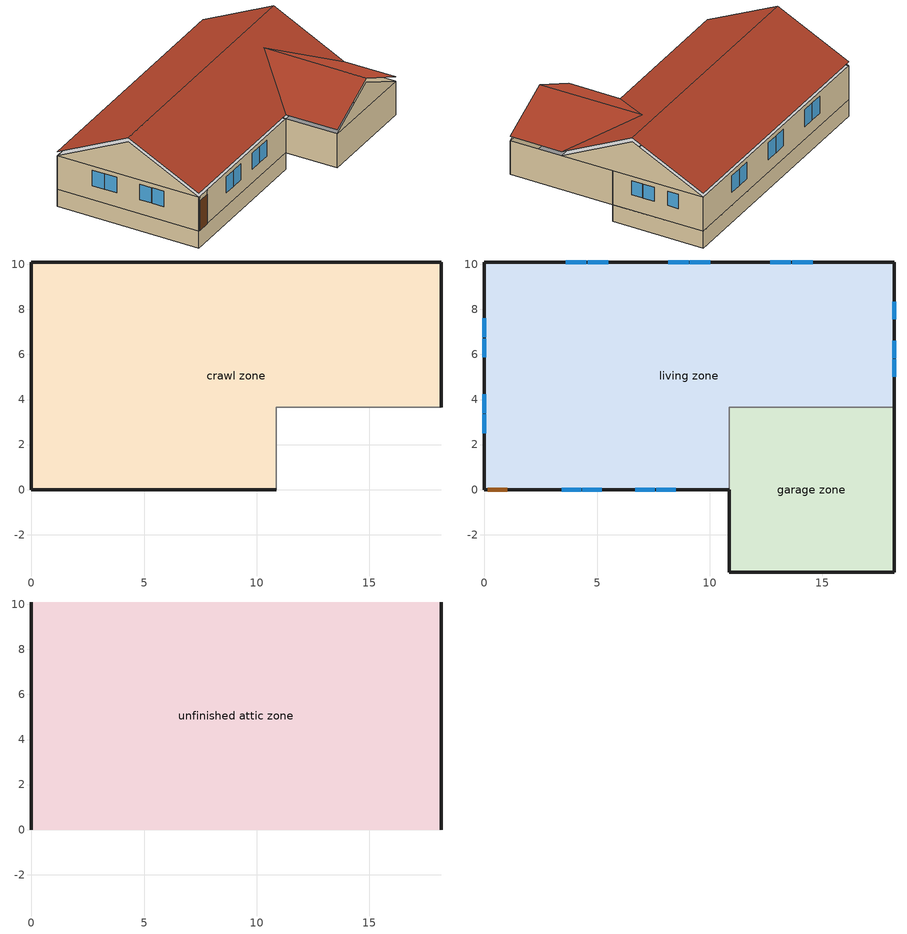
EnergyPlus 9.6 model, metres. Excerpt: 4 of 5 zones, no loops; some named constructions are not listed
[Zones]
crawl zone
 floor foundation (FloorFndGrndCS): 0,0 0,10.1 18.19,10.1 18.19,3.66 10.87,3.66 10.87,0 z-1.22
 wall foundation (WallFndGrndCS): 18.19,3.66 18.19,10.1 0,10.1 0,0 10.87,0 z-1.22:0
 wall adiabatic (WallFndGrndCS): 10.87,0 10.87,3.66 18.19,3.66 z-1.22:0
garage zone
 floor foundation (FloorFndGrndUnfinSlab): 10.87,-3.66 10.87,3.66 18.19,3.66 18.19,-3.66 z0
 wall outside (WallExtUninsUnfin): 10.87,0 10.87,-3.66 18.19,-3.66 18.19,3.66 z0:2.44; 10.87,-3.66,2.44 18.19,-3.66,2.44 14.53,-3.66,4.27
 wall to living zone (WallIntFinInsUnfin Reversed): 18.19,3.66 10.87,3.66 10.87,0 z0:2.44
 roof outside (RoofUnfinUninsExt 1): 10.87,0,2.74 10.87,-3.66,2.74 14.53,-3.66,4.57 14.53,3.66,4.57; 18.19,0,2.74 14.53,3.66,4.57 14.53,-3.66,4.57 18.19,-3.66,2.74
living zone
 floor to crawl zone (FloorCSInsFin Reversed): 0,0 0,10.1 18.19,10.1 18.19,3.66 10.87,3.66 10.87,0 z0
 wall outside (WallExtInsFin): 18.19,3.66 18.19,10.1 0,10.1 0,0 0.13,0 1.05,0 10.87,0 z0:2.44
 window (WindowConstruction): 18.19,5.01 18.19,5.78 / 18.19,5.84 18.19,6.6 / 18.19,7.57 18.19,8.34 z1.11:2.13; 3.43,0 4.29,0 / 4.35,0 5.22,0 / 6.7,0 7.57,0 / 7.63,0 8.49,0 z0.98:2.13; 0,7.6 0,6.77 / 0,6.71 0,5.87 / 0,4.23 0,3.4 / 0,3.34 0,2.5 z1.02:2.13; 14.58,10.1 13.67,10.1 / 13.61,10.1 12.7,10.1 / 10.04,10.1 9.12,10.1 / 9.06,10.1 8.15,10.1 / 5.49,10.1 4.58,10.1 / 4.52,10.1 3.6,10.1 z0.92:2.13
 door (Door): 0.15,0 1.02,0 z0:2.13
unfinished attic zone
 floor to garage zone (FloorUnfinUninsUnfin): 18.19,3.66 18.19,0 10.87,0 10.87,3.66 z2.44
 floor to living zone (FloorFinInsUnfinAttic): 18.19,10.1 18.19,3.66 10.87,3.66 10.87,0 0,0 0,10.1 z2.44
 wall outside (WallExtUninsUnfin): 0,5.05,4.96 0,10.1,2.44 0,0,2.44; 18.19,5.05,4.96 18.19,0,2.44 18.19,10.1,2.44
 roof outside (RoofUnfinInsExt): 0,5.05,5.27 18.19,5.05,5.27 18.19,10.1,2.74 0,10.1,2.74; 0,5.05,5.27 0,0,2.74 10.87,0,2.74 14.53,3.66,4.57 18.19,0,2.74 18.19,5.05,5.27
[Material] Roughness=Rough
Name | Thickness {m} | Conductivity {W/m-K} | Density {kg/m3} | Specific Heat {J/kg-K} | Thermal Absorptance | Solar Absorptance | Visible Absorptance
Drywall 0.5 in. | 0.0127 | 0.160291 | 801 | 837.4 | 0.9 | 0.5 | 0.1
Floor Covering | 0.0127 | 0.0433444 | 54.468 | 1339.84 | 0.9 | 0.9 | 0.7
FloorIns | 0.23495 | 2.59817 | 67.691 | 1210.98 | 0.82 | 0.3 | 0.3
FloorUAAdditionalCeilingIns | 0.099314 | 0.0562575 | 16.02 | 1046.75 | 0.9 | 0.7 | 0.7
FloorUATrussandIns | 0.0889 | 0.0589139 | 50.7834 | 1165.1 | 0.9 | 0.5 | 0.9
RoofSheathing | 0.01905 | 0.115458 | 512.64 | 1214.23 | 0.82 | 0.3 | 0.3
WallSheathing | 0.0127 | 0.115458 | 512.64 | 1214.23 | 0.82 | 0.3 | 0.3
WallStudAndCavity 1 | 0.0889 | 0.346661 | 129.063 | 1212.76 | 0.82 | 0.3 | 0.82
Wood Floor | 0.015875 | 0.115458 | 544.68 | 1214.23 | 0.9 | 0.7 | 0.7
[Construction]
FloorCSInsFin: FloorIns, RoofSheathing, Wood Floor, Floor Covering
FloorFinInsUnfinAttic Reversed: FloorUAAdditionalCeilingIns, FloorUATrussandIns, Drywall 0.5 in.
WallIntFinInsUnfin: WallSheathing, WallStudAndCavity 1
[Schedule:Day:Interval]
res mv_1 bath exhaust schedule allday1; res mv_1 bath exhaust schedule allday10; res mv_1 bath exhaust schedule allday11; res mv_1 bath exhaust schedule allday12; res mv_1 bath exhaust schedule allday2; res mv_1 bath exhaust schedule allday3; res mv_1 bath exhaust schedule allday4; res mv_1 bath exhaust schedule allday5; res mv_1 bath exhaust schedule allday6; res mv_1 bath exhaust schedule allday7; res mv_1 bath exhaust schedule allday8; res mv_1 bath exhaust schedule allday9: No, 04:00, 0, 05:00, 1, 24:00, 0
res mv_1 bath exhaust schedule summer design; res mv_1 range exhaust schedule summer design: No, 24:00, 1
res mv_1 bath exhaust schedule winter design; res mv_1 range exhaust schedule winter design; Schedule Day 14; Schedule Day 15; Schedule Day 18; Schedule Day 19: No, 24:00, 0
res mv_1 range exhaust schedule allday1; res mv_1 range exhaust schedule allday10; res mv_1 range exhaust schedule allday11; res mv_1 range exhaust schedule allday12; res mv_1 range exhaust schedule allday2; res mv_1 range exhaust schedule allday3; res mv_1 range exhaust schedule allday4; res mv_1 range exhaust schedule allday5; res mv_1 range exhaust schedule allday6; res mv_1 range exhaust schedule allday7; res mv_1 range exhaust schedule allday8; res mv_1 range exhaust schedule allday9: No, 17:00, 0, 18:00, 1, 24:00, 0
res nv_1 availability schedule allday1 on; res nv_1 availability schedule allday1 on 1; res nv_1 availability schedule allday1 on 10; res nv_1 availability schedule allday1 on 11; res nv_1 availability schedule allday1 on 2; res nv_1 availability schedule allday1 on 3; res nv_1 availability schedule allday1 on 4; res nv_1 availability schedule allday1 on 5; res nv_1 availability schedule allday1 on 6; res nv_1 availability schedule allday1 on 7; res nv_1 availability schedule allday1 on 8; res nv_1 availability schedule allday1 on 9: No, 01:00, 1, 02:00, 1, 03:00, 1, 04:00, 1, 05:00, 1, 06:00, 1, 07:00, 1, 08:00, 1, 09:00, 1, 10:00, 1, 11:00, 1, 12:00, 1, 13:00, 1, 14:00, 1, 15:00, 1, 16:00, 1, 17:00, 1, 18:00, 1, 19:00, 1, 20:00, 1, 21:00, 1, 22:00, 1, 23:00, 1, 24:00, 1
res nv_1 temp schedule allday1; res nv_1 temp schedule allday11; res nv_1 temp schedule allday12; res nv_1 temp schedule allday2; res nv_1 temp schedule allday3: No, 08:00, 25.5556, 23:00, 20.5556, 24:00, 25.5556
res nv_1 temp schedule allday10; res nv_1 temp schedule allday4; res nv_1 temp schedule allday5; res nv_1 temp schedule allday6; res nv_1 temp schedule allday7; res nv_1 temp schedule allday8; res nv_1 temp schedule allday9: No, 24:00, 18.8889
[Schedule:Week:Daily]
res mv_1 bath exhaust schedule Week Rule - Jul29-Aug4: res mv_1 bath exhaust schedule allday7, res mv_1 bath exhaust schedule allday7, res mv_1 bath exhaust schedule allday7, res mv_1 bath exhaust schedule allday8, res mv_1 bath exhaust schedule allday8, res mv_1 bath exhaust schedule allday8, res mv_1 bath exhaust schedule allday8, Schedule Day 19, res mv_1 bath exhaust schedule summer design, res mv_1 bath exhaust schedule winter design, Schedule Day 19, Schedule Day 19
res mv_1 bath exhaust schedule Week Rule - Aug5-Aug25: res mv_1 bath exhaust schedule allday8, res mv_1 bath exhaust schedule allday8, res mv_1 bath exhaust schedule allday8, res mv_1 bath exhaust schedule allday8, res mv_1 bath exhaust schedule allday8, res mv_1 bath exhaust schedule allday8, res mv_1 bath exhaust schedule allday8, Schedule Day 19, res mv_1 bath exhaust schedule summer design, res mv_1 bath exhaust schedule winter design, Schedule Day 19, Schedule Day 19
res mv_1 bath exhaust schedule Week Rule - Aug26-Sep1: res mv_1 bath exhaust schedule allday8, res mv_1 bath exhaust schedule allday8, res mv_1 bath exhaust schedule allday8, res mv_1 bath exhaust schedule allday8, res mv_1 bath exhaust schedule allday8, res mv_1 bath exhaust schedule allday8, res mv_1 bath exhaust schedule allday9, Schedule Day 19, res mv_1 bath exhaust schedule summer design, res mv_1 bath exhaust schedule winter design, Schedule Day 19, Schedule Day 19
res mv_1 bath exhaust schedule Week Rule - Sep2-Sep29: res mv_1 bath exhaust schedule allday9, res mv_1 bath exhaust schedule allday9, res mv_1 bath exhaust schedule allday9, res mv_1 bath exhaust schedule allday9, res mv_1 bath exhaust schedule allday9, res mv_1 bath exhaust schedule allday9, res mv_1 bath exhaust schedule allday9, Schedule Day 19, res mv_1 bath exhaust schedule summer design, res mv_1 bath exhaust schedule winter design, Schedule Day 19, Schedule Day 19
res mv_1 bath exhaust schedule Week Rule - Sep30-Oct6: res mv_1 bath exhaust schedule allday9, res mv_1 bath exhaust schedule allday10, res mv_1 bath exhaust schedule allday10, res mv_1 bath exhaust schedule allday10, res mv_1 bath exhaust schedule allday10, res mv_1 bath exhaust schedule allday10, res mv_1 bath exhaust schedule allday10, Schedule Day 19, res mv_1 bath exhaust schedule summer design, res mv_1 bath exhaust schedule winter design, Schedule Day 19, Schedule Day 19
res mv_1 bath exhaust schedule Week Rule - Oct7-Oct27: res mv_1 bath exhaust schedule allday10, res mv_1 bath exhaust schedule allday10, res mv_1 bath exhaust schedule allday10, res mv_1 bath exhaust schedule allday10, res mv_1 bath exhaust schedule allday10, res mv_1 bath exhaust schedule allday10, res mv_1 bath exhaust schedule allday10, Schedule Day 19, res mv_1 bath exhaust schedule summer design, res mv_1 bath exhaust schedule winter design, Schedule Day 19, Schedule Day 19
res mv_1 bath exhaust schedule Week Rule - Oct28-Nov3: res mv_1 bath exhaust schedule allday10, res mv_1 bath exhaust schedule allday10, res mv_1 bath exhaust schedule allday10, res mv_1 bath exhaust schedule allday10, res mv_1 bath exhaust schedule allday11, res mv_1 bath exhaust schedule allday11, res mv_1 bath exhaust schedule allday11, Schedule Day 19, res mv_1 bath exhaust schedule summer design, res mv_1 bath exhaust schedule winter design, Schedule Day 19, Schedule Day 19
res mv_1 bath exhaust schedule Week Rule - Nov4-Nov24: res mv_1 bath exhaust schedule allday11, res mv_1 bath exhaust schedule allday11, res mv_1 bath exhaust schedule allday11, res mv_1 bath exhaust schedule allday11, res mv_1 bath exhaust schedule allday11, res mv_1 bath exhaust schedule allday11, res mv_1 bath exhaust schedule allday11, Schedule Day 19, res mv_1 bath exhaust schedule summer design, res mv_1 bath exhaust schedule winter design, Schedule Day 19, Schedule Day 19
res mv_1 bath exhaust schedule Week Rule - Nov25-Dec1: res mv_1 bath exhaust schedule allday11, res mv_1 bath exhaust schedule allday11, res mv_1 bath exhaust schedule allday11, res mv_1 bath exhaust schedule allday11, res mv_1 bath exhaust schedule allday11, res mv_1 bath exhaust schedule allday11, res mv_1 bath exhaust schedule allday12, Schedule Day 19, res mv_1 bath exhaust schedule summer design, res mv_1 bath exhaust schedule winter design, Schedule Day 19, Schedule Day 19
res mv_1 bath exhaust schedule Week Rule - Dec2-Dec31: res mv_1 bath exhaust schedule allday12, res mv_1 bath exhaust schedule allday12, res mv_1 bath exhaust schedule allday12, res mv_1 bath exhaust schedule allday12, res mv_1 bath exhaust schedule allday12, res mv_1 bath exhaust schedule allday12, res mv_1 bath exhaust schedule allday12, Schedule Day 19, res mv_1 bath exhaust schedule summer design, res mv_1 bath exhaust schedule winter design, Schedule Day 19, Schedule Day 19
res mv_1 range exhaust schedule Week Rule - Jan1-Jan27: res mv_1 range exhaust schedule allday1, res mv_1 range exhaust schedule allday1, res mv_1 range exhaust schedule allday1, res mv_1 range exhaust schedule allday1, res mv_1 range exhaust schedule allday1, res mv_1 range exhaust schedule allday1, res mv_1 range exhaust schedule allday1, Schedule Day 18, res mv_1 range exhaust schedule summer design, res mv_1 range exhaust schedule winter design, Schedule Day 18, Schedule Day 18
res mv_1 range exhaust schedule Week Rule - Jan28-Feb3: res mv_1 range exhaust schedule allday1, res mv_1 range exhaust schedule allday1, res mv_1 range exhaust schedule allday1, res mv_1 range exhaust schedule allday1, res mv_1 range exhaust schedule allday2, res mv_1 range exhaust schedule allday2, res mv_1 range exhaust schedule allday2, Schedule Day 18, res mv_1 range exhaust schedule summer design, res mv_1 range exhaust schedule winter design, Schedule Day 18, Schedule Day 18
res mv_1 range exhaust schedule Week Rule - Feb4-Feb24: res mv_1 range exhaust schedule allday2, res mv_1 range exhaust schedule allday2, res mv_1 range exhaust schedule allday2, res mv_1 range exhaust schedule allday2, res mv_1 range exhaust schedule allday2, res mv_1 range exhaust schedule allday2, res mv_1 range exhaust schedule allday2, Schedule Day 18, res mv_1 range exhaust schedule summer design, res mv_1 range exhaust schedule winter design, Schedule Day 18, Schedule Day 18
res mv_1 range exhaust schedule Week Rule - Feb25-Mar3: res mv_1 range exhaust schedule allday2, res mv_1 range exhaust schedule allday2, res mv_1 range exhaust schedule allday2, res mv_1 range exhaust schedule allday2, res mv_1 range exhaust schedule allday3, res mv_1 range exhaust schedule allday3, res mv_1 range exhaust schedule allday3, Schedule Day 18, res mv_1 range exhaust schedule summer design, res mv_1 range exhaust schedule winter design, Schedule Day 18, Schedule Day 18
res mv_1 range exhaust schedule Week Rule - Mar4-Mar31: res mv_1 range exhaust schedule allday3, res mv_1 range exhaust schedule allday3, res mv_1 range exhaust schedule allday3, res mv_1 range exhaust schedule allday3, res mv_1 range exhaust schedule allday3, res mv_1 range exhaust schedule allday3, res mv_1 range exhaust schedule allday3, Schedule Day 18, res mv_1 range exhaust schedule summer design, res mv_1 range exhaust schedule winter design, Schedule Day 18, Schedule Day 18
res mv_1 range exhaust schedule Week Rule - Apr1-Apr28: res mv_1 range exhaust schedule allday4, res mv_1 range exhaust schedule allday4, res mv_1 range exhaust schedule allday4, res mv_1 range exhaust schedule allday4, res mv_1 range exhaust schedule allday4, res mv_1 range exhaust schedule allday4, res mv_1 range exhaust schedule allday4, Schedule Day 18, res mv_1 range exhaust schedule summer design, res mv_1 range exhaust schedule winter design, Schedule Day 18, Schedule Day 18
res mv_1 range exhaust schedule Week Rule - Apr29-May5: res mv_1 range exhaust schedule allday4, res mv_1 range exhaust schedule allday4, res mv_1 range exhaust schedule allday5, res mv_1 range exhaust schedule allday5, res mv_1 range exhaust schedule allday5, res mv_1 range exhaust schedule allday5, res mv_1 range exhaust schedule allday5, Schedule Day 18, res mv_1 range exhaust schedule summer design, res mv_1 range exhaust schedule winter design, Schedule Day 18, Schedule Day 18
res mv_1 range exhaust schedule Week Rule - May6-May26: res mv_1 range exhaust schedule allday5, res mv_1 range exhaust schedule allday5, res mv_1 range exhaust schedule allday5, res mv_1 range exhaust schedule allday5, res mv_1 range exhaust schedule allday5, res mv_1 range exhaust schedule allday5, res mv_1 range exhaust schedule allday5, Schedule Day 18, res mv_1 range exhaust schedule summer design, res mv_1 range exhaust schedule winter design, Schedule Day 18, Schedule Day 18
res mv_1 range exhaust schedule Week Rule - May27-Jun2: res mv_1 range exhaust schedule allday5, res mv_1 range exhaust schedule allday5, res mv_1 range exhaust schedule allday5, res mv_1 range exhaust schedule allday5, res mv_1 range exhaust schedule allday5, res mv_1 range exhaust schedule allday6, res mv_1 range exhaust schedule allday6, Schedule Day 18, res mv_1 range exhaust schedule summer design, res mv_1 range exhaust schedule winter design, Schedule Day 18, Schedule Day 18
res mv_1 range exhaust schedule Week Rule - Jun3-Jun30: res mv_1 range exhaust schedule allday6, res mv_1 range exhaust schedule allday6, res mv_1 range exhaust schedule allday6, res mv_1 range exhaust schedule allday6, res mv_1 range exhaust schedule allday6, res mv_1 range exhaust schedule allday6, res mv_1 range exhaust schedule allday6, Schedule Day 18, res mv_1 range exhaust schedule summer design, res mv_1 range exhaust schedule winter design, Schedule Day 18, Schedule Day 18
res mv_1 range exhaust schedule Week Rule - Jul1-Jul28: res mv_1 range exhaust schedule allday7, res mv_1 range exhaust schedule allday7, res mv_1 range exhaust schedule allday7, res mv_1 range exhaust schedule allday7, res mv_1 range exhaust schedule allday7, res mv_1 range exhaust schedule allday7, res mv_1 range exhaust schedule allday7, Schedule Day 18, res mv_1 range exhaust schedule summer design, res mv_1 range exhaust schedule winter design, Schedule Day 18, Schedule Day 18
res mv_1 range exhaust schedule Week Rule - Jul29-Aug4: res mv_1 range exhaust schedule allday7, res mv_1 range exhaust schedule allday7, res mv_1 range exhaust schedule allday7, res mv_1 range exhaust schedule allday8, res mv_1 range exhaust schedule allday8, res mv_1 range exhaust schedule allday8, res mv_1 range exhaust schedule allday8, Schedule Day 18, res mv_1 range exhaust schedule summer design, res mv_1 range exhaust schedule winter design, Schedule Day 18, Schedule Day 18
res mv_1 range exhaust schedule Week Rule - Aug5-Aug25: res mv_1 range exhaust schedule allday8, res mv_1 range exhaust schedule allday8, res mv_1 range exhaust schedule allday8, res mv_1 range exhaust schedule allday8, res mv_1 range exhaust schedule allday8, res mv_1 range exhaust schedule allday8, res mv_1 range exhaust schedule allday8, Schedule Day 18, res mv_1 range exhaust schedule summer design, res mv_1 range exhaust schedule winter design, Schedule Day 18, Schedule Day 18
res mv_1 range exhaust schedule Week Rule - Aug26-Sep1: res mv_1 range exhaust schedule allday8, res mv_1 range exhaust schedule allday8, res mv_1 range exhaust schedule allday8, res mv_1 range exhaust schedule allday8, res mv_1 range exhaust schedule allday8, res mv_1 range exhaust schedule allday8, res mv_1 range exhaust schedule allday9, Schedule Day 18, res mv_1 range exhaust schedule summer design, res mv_1 range exhaust schedule winter design, Schedule Day 18, Schedule Day 18
res mv_1 range exhaust schedule Week Rule - Sep2-Sep29: res mv_1 range exhaust schedule allday9, res mv_1 range exhaust schedule allday9, res mv_1 range exhaust schedule allday9, res mv_1 range exhaust schedule allday9, res mv_1 range exhaust schedule allday9, res mv_1 range exhaust schedule allday9, res mv_1 range exhaust schedule allday9, Schedule Day 18, res mv_1 range exhaust schedule summer design, res mv_1 range exhaust schedule winter design, Schedule Day 18, Schedule Day 18
res mv_1 range exhaust schedule Week Rule - Sep30-Oct6: res mv_1 range exhaust schedule allday9, res mv_1 range exhaust schedule allday10, res mv_1 range exhaust schedule allday10, res mv_1 range exhaust schedule allday10, res mv_1 range exhaust schedule allday10, res mv_1 range exhaust schedule allday10, res mv_1 range exhaust schedule allday10, Schedule Day 18, res mv_1 range exhaust schedule summer design, res mv_1 range exhaust schedule winter design, Schedule Day 18, Schedule Day 18
res mv_1 range exhaust schedule Week Rule - Oct7-Oct27: res mv_1 range exhaust schedule allday10, res mv_1 range exhaust schedule allday10, res mv_1 range exhaust schedule allday10, res mv_1 range exhaust schedule allday10, res mv_1 range exhaust schedule allday10, res mv_1 range exhaust schedule allday10, res mv_1 range exhaust schedule allday10, Schedule Day 18, res mv_1 range exhaust schedule summer design, res mv_1 range exhaust schedule winter design, Schedule Day 18, Schedule Day 18
res mv_1 range exhaust schedule Week Rule - Oct28-Nov3: res mv_1 range exhaust schedule allday10, res mv_1 range exhaust schedule allday10, res mv_1 range exhaust schedule allday10, res mv_1 range exhaust schedule allday10, res mv_1 range exhaust schedule allday11, res mv_1 range exhaust schedule allday11, res mv_1 range exhaust schedule allday11, Schedule Day 18, res mv_1 range exhaust schedule summer design, res mv_1 range exhaust schedule winter design, Schedule Day 18, Schedule Day 18
res mv_1 range exhaust schedule Week Rule - Nov4-Nov24: res mv_1 range exhaust schedule allday11, res mv_1 range exhaust schedule allday11, res mv_1 range exhaust schedule allday11, res mv_1 range exhaust schedule allday11, res mv_1 range exhaust schedule allday11, res mv_1 range exhaust schedule allday11, res mv_1 range exhaust schedule allday11, Schedule Day 18, res mv_1 range exhaust schedule summer design, res mv_1 range exhaust schedule winter design, Schedule Day 18, Schedule Day 18
res mv_1 range exhaust schedule Week Rule - Nov25-Dec1: res mv_1 range exhaust schedule allday11, res mv_1 range exhaust schedule allday11, res mv_1 range exhaust schedule allday11, res mv_1 range exhaust schedule allday11, res mv_1 range exhaust schedule allday11, res mv_1 range exhaust schedule allday11, res mv_1 range exhaust schedule allday12, Schedule Day 18, res mv_1 range exhaust schedule summer design, res mv_1 range exhaust schedule winter design, Schedule Day 18, Schedule Day 18
res mv_1 range exhaust schedule Week Rule - Dec2-Dec31: res mv_1 range exhaust schedule allday12, res mv_1 range exhaust schedule allday12, res mv_1 range exhaust schedule allday12, res mv_1 range exhaust schedule allday12, res mv_1 range exhaust schedule allday12, res mv_1 range exhaust schedule allday12, res mv_1 range exhaust schedule allday12, Schedule Day 18, res mv_1 range exhaust schedule summer design, res mv_1 range exhaust schedule winter design, Schedule Day 18, Schedule Day 18
res nv_1 avail schedule Week Rule - Jan1-Jan6: res nv_1 availability schedule allday1 on, res nv_1 availability schedule allday1 on, Schedule Day 15, res nv_1 availability schedule allday1 on, Schedule Day 15, res nv_1 availability schedule allday1 on, Schedule Day 15, Schedule Day 15, Schedule Day 15, Schedule Day 15, Schedule Day 15, Schedule Day 15
res nv_1 avail schedule Week Rule - Jan7-Jan27: Schedule Day 15, res nv_1 availability schedule allday1 on, Schedule Day 15, res nv_1 availability schedule allday1 on, Schedule Day 15, res nv_1 availability schedule allday1 on, Schedule Day 15, Schedule Day 15, Schedule Day 15, Schedule Day 15, Schedule Day 15, Schedule Day 15
res nv_1 avail schedule Week Rule - Jan28-Feb3: Schedule Day 15, res nv_1 availability schedule allday1 on, Schedule Day 15, res nv_1 availability schedule allday1 on, Schedule Day 15, res nv_1 availability schedule allday1 on 1, Schedule Day 15, Schedule Day 15, Schedule Day 15, Schedule Day 15, Schedule Day 15, Schedule Day 15
res nv_1 avail schedule Week Rule - Feb4-Feb24: Schedule Day 15, res nv_1 availability schedule allday1 on 1, Schedule Day 15, res nv_1 availability schedule allday1 on 1, Schedule Day 15, res nv_1 availability schedule allday1 on 1, Schedule Day 15, Schedule Day 15, Schedule Day 15, Schedule Day 15, Schedule Day 15, Schedule Day 15
res nv_1 avail schedule Week Rule - Feb25-Mar3: Schedule Day 15, res nv_1 availability schedule allday1 on 1, Schedule Day 15, res nv_1 availability schedule allday1 on 1, Schedule Day 15, res nv_1 availability schedule allday1 on 2, Schedule Day 15, Schedule Day 15, Schedule Day 15, Schedule Day 15, Schedule Day 15, Schedule Day 15
res nv_1 avail schedule Week Rule - Mar4-Mar31: Schedule Day 15, res nv_1 availability schedule allday1 on 2, Schedule Day 15, res nv_1 availability schedule allday1 on 2, Schedule Day 15, res nv_1 availability schedule allday1 on 2, Schedule Day 15, Schedule Day 15, Schedule Day 15, Schedule Day 15, Schedule Day 15, Schedule Day 15
res nv_1 avail schedule Week Rule - Apr1-Apr28: Schedule Day 15, res nv_1 availability schedule allday1 on 3, Schedule Day 15, res nv_1 availability schedule allday1 on 3, Schedule Day 15, res nv_1 availability schedule allday1 on 3, Schedule Day 15, Schedule Day 15, Schedule Day 15, Schedule Day 15, Schedule Day 15, Schedule Day 15
res nv_1 avail schedule Week Rule - Apr29-May5: Schedule Day 15, res nv_1 availability schedule allday1 on 3, Schedule Day 15, res nv_1 availability schedule allday1 on 4, Schedule Day 15, res nv_1 availability schedule allday1 on 4, Schedule Day 15, Schedule Day 15, Schedule Day 15, Schedule Day 15, Schedule Day 15, Schedule Day 15
res nv_1 avail schedule Week Rule - May6-May26: Schedule Day 15, res nv_1 availability schedule allday1 on 4, Schedule Day 15, res nv_1 availability schedule allday1 on 4, Schedule Day 15, res nv_1 availability schedule allday1 on 4, Schedule Day 15, Schedule Day 15, Schedule Day 15, Schedule Day 15, Schedule Day 15, Schedule Day 15
res nv_1 avail schedule Week Rule - May27-Jun2: Schedule Day 15, res nv_1 availability schedule allday1 on 4, Schedule Day 15, res nv_1 availability schedule allday1 on 4, Schedule Day 15, res nv_1 availability schedule allday1 on 5, Schedule Day 15, Schedule Day 15, Schedule Day 15, Schedule Day 15, Schedule Day 15, Schedule Day 15
res nv_1 avail schedule Week Rule - Jun3-Jun30: Schedule Day 15, res nv_1 availability schedule allday1 on 5, Schedule Day 15, res nv_1 availability schedule allday1 on 5, Schedule Day 15, res nv_1 availability schedule allday1 on 5, Schedule Day 15, Schedule Day 15, Schedule Day 15, Schedule Day 15, Schedule Day 15, Schedule Day 15
res nv_1 avail schedule Week Rule - Jul1-Jul28: Schedule Day 15, res nv_1 availability schedule allday1 on 6, Schedule Day 15, res nv_1 availability schedule allday1 on 6, Schedule Day 15, res nv_1 availability schedule allday1 on 6, Schedule Day 15, Schedule Day 15, Schedule Day 15, Schedule Day 15, Schedule Day 15, Schedule Day 15
res nv_1 avail schedule Week Rule - Jul29-Aug4: Schedule Day 15, res nv_1 availability schedule allday1 on 6, Schedule Day 15, res nv_1 availability schedule allday1 on 7, Schedule Day 15, res nv_1 availability schedule allday1 on 7, Schedule Day 15, Schedule Day 15, Schedule Day 15, Schedule Day 15, Schedule Day 15, Schedule Day 15
res nv_1 avail schedule Week Rule - Aug5-Sep1: Schedule Day 15, res nv_1 availability schedule allday1 on 7, Schedule Day 15, res nv_1 availability schedule allday1 on 7, Schedule Day 15, res nv_1 availability schedule allday1 on 7, Schedule Day 15, Schedule Day 15, Schedule Day 15, Schedule Day 15, Schedule Day 15, Schedule Day 15
res nv_1 avail schedule Week Rule - Sep2-Sep29: Schedule Day 15, res nv_1 availability schedule allday1 on 8, Schedule Day 15, res nv_1 availability schedule allday1 on 8, Schedule Day 15, res nv_1 availability schedule allday1 on 8, Schedule Day 15, Schedule Day 15, Schedule Day 15, Schedule Day 15, Schedule Day 15, Schedule Day 15
res nv_1 avail schedule Week Rule - Sep30-Oct27: Schedule Day 15, res nv_1 availability schedule allday1 on 9, Schedule Day 15, res nv_1 availability schedule allday1 on 9, Schedule Day 15, res nv_1 availability schedule allday1 on 9, Schedule Day 15, Schedule Day 15, Schedule Day 15, Schedule Day 15, Schedule Day 15, Schedule Day 15
res nv_1 avail schedule Week Rule - Oct28-Nov3: Schedule Day 15, res nv_1 availability schedule allday1 on 9, Schedule Day 15, res nv_1 availability schedule allday1 on 9, Schedule Day 15, res nv_1 availability schedule allday1 on 10, Schedule Day 15, Schedule Day 15, Schedule Day 15, Schedule Day 15, Schedule Day 15, Schedule Day 15
res nv_1 avail schedule Week Rule - Nov4-Dec1: Schedule Day 15, res nv_1 availability schedule allday1 on 10, Schedule Day 15, res nv_1 availability schedule allday1 on 10, Schedule Day 15, res nv_1 availability schedule allday1 on 10, Schedule Day 15, Schedule Day 15, Schedule Day 15, Schedule Day 15, Schedule Day 15, Schedule Day 15
res nv_1 avail schedule Week Rule - Dec2-Dec31: Schedule Day 15, res nv_1 availability schedule allday1 on 11, Schedule Day 15, res nv_1 availability schedule allday1 on 11, Schedule Day 15, res nv_1 availability schedule allday1 on 11, Schedule Day 15, Schedule Day 15, Schedule Day 15, Schedule Day 15, Schedule Day 15, Schedule Day 15
res nv_1 temp schedule Week Rule - Jan1-Jan27: res nv_1 temp schedule allday1, res nv_1 temp schedule allday1, res nv_1 temp schedule allday1, res nv_1 temp schedule allday1, res nv_1 temp schedule allday1, res nv_1 temp schedule allday1, res nv_1 temp schedule allday1, Schedule Day 14, Schedule Day 14, Schedule Day 14, Schedule Day 14, Schedule Day 14
res nv_1 temp schedule Week Rule - Jan28-Feb3: res nv_1 temp schedule allday1, res nv_1 temp schedule allday1, res nv_1 temp schedule allday1, res nv_1 temp schedule allday1, res nv_1 temp schedule allday2, res nv_1 temp schedule allday2, res nv_1 temp schedule allday2, Schedule Day 14, Schedule Day 14, Schedule Day 14, Schedule Day 14, Schedule Day 14
res nv_1 temp schedule Week Rule - Feb4-Feb24: res nv_1 temp schedule allday2, res nv_1 temp schedule allday2, res nv_1 temp schedule allday2, res nv_1 temp schedule allday2, res nv_1 temp schedule allday2, res nv_1 temp schedule allday2, res nv_1 temp schedule allday2, Schedule Day 14, Schedule Day 14, Schedule Day 14, Schedule Day 14, Schedule Day 14
res nv_1 temp schedule Week Rule - Feb25-Mar3: res nv_1 temp schedule allday2, res nv_1 temp schedule allday2, res nv_1 temp schedule allday2, res nv_1 temp schedule allday2, res nv_1 temp schedule allday3, res nv_1 temp schedule allday3, res nv_1 temp schedule allday3, Schedule Day 14, Schedule Day 14, Schedule Day 14, Schedule Day 14, Schedule Day 14
res nv_1 temp schedule Week Rule - Mar4-Mar31: res nv_1 temp schedule allday3, res nv_1 temp schedule allday3, res nv_1 temp schedule allday3, res nv_1 temp schedule allday3, res nv_1 temp schedule allday3, res nv_1 temp schedule allday3, res nv_1 temp schedule allday3, Schedule Day 14, Schedule Day 14, Schedule Day 14, Schedule Day 14, Schedule Day 14
res nv_1 temp schedule Week Rule - Apr1-Apr28: res nv_1 temp schedule allday4, res nv_1 temp schedule allday4, res nv_1 temp schedule allday4, res nv_1 temp schedule allday4, res nv_1 temp schedule allday4, res nv_1 temp schedule allday4, res nv_1 temp schedule allday4, Schedule Day 14, Schedule Day 14, Schedule Day 14, Schedule Day 14, Schedule Day 14
res nv_1 temp schedule Week Rule - Apr29-May5: res nv_1 temp schedule allday4, res nv_1 temp schedule allday4, res nv_1 temp schedule allday5, res nv_1 temp schedule allday5, res nv_1 temp schedule allday5, res nv_1 temp schedule allday5, res nv_1 temp schedule allday5, Schedule Day 14, Schedule Day 14, Schedule Day 14, Schedule Day 14, Schedule Day 14
res nv_1 temp schedule Week Rule - May6-May26: res nv_1 temp schedule allday5, res nv_1 temp schedule allday5, res nv_1 temp schedule allday5, res nv_1 temp schedule allday5, res nv_1 temp schedule allday5, res nv_1 temp schedule allday5, res nv_1 temp schedule allday5, Schedule Day 14, Schedule Day 14, Schedule Day 14, Schedule Day 14, Schedule Day 14
res nv_1 temp schedule Week Rule - May27-Jun2: res nv_1 temp schedule allday5, res nv_1 temp schedule allday5, res nv_1 temp schedule allday5, res nv_1 temp schedule allday5, res nv_1 temp schedule allday5, res nv_1 temp schedule allday6, res nv_1 temp schedule allday6, Schedule Day 14, Schedule Day 14, Schedule Day 14, Schedule Day 14, Schedule Day 14
res nv_1 temp schedule Week Rule - Jun3-Jun30: res nv_1 temp schedule allday6, res nv_1 temp schedule allday6, res nv_1 temp schedule allday6, res nv_1 temp schedule allday6, res nv_1 temp schedule allday6, res nv_1 temp schedule allday6, res nv_1 temp schedule allday6, Schedule Day 14, Schedule Day 14, Schedule Day 14, Schedule Day 14, Schedule Day 14
res nv_1 temp schedule Week Rule - Jul1-Jul28: res nv_1 temp schedule allday7, res nv_1 temp schedule allday7, res nv_1 temp schedule allday7, res nv_1 temp schedule allday7, res nv_1 temp schedule allday7, res nv_1 temp schedule allday7, res nv_1 temp schedule allday7, Schedule Day 14, Schedule Day 14, Schedule Day 14, Schedule Day 14, Schedule Day 14
res nv_1 temp schedule Week Rule - Jul29-Aug4: res nv_1 temp schedule allday7, res nv_1 temp schedule allday7, res nv_1 temp schedule allday7, res nv_1 temp schedule allday8, res nv_1 temp schedule allday8, res nv_1 temp schedule allday8, res nv_1 temp schedule allday8, Schedule Day 14, Schedule Day 14, Schedule Day 14, Schedule Day 14, Schedule Day 14
res nv_1 temp schedule Week Rule - Aug5-Aug25: res nv_1 temp schedule allday8, res nv_1 temp schedule allday8, res nv_1 temp schedule allday8, res nv_1 temp schedule allday8, res nv_1 temp schedule allday8, res nv_1 temp schedule allday8, res nv_1 temp schedule allday8, Schedule Day 14, Schedule Day 14, Schedule Day 14, Schedule Day 14, Schedule Day 14
res nv_1 temp schedule Week Rule - Aug26-Sep1: res nv_1 temp schedule allday8, res nv_1 temp schedule allday8, res nv_1 temp schedule allday8, res nv_1 temp schedule allday8, res nv_1 temp schedule allday8, res nv_1 temp schedule allday8, res nv_1 temp schedule allday9, Schedule Day 14, Schedule Day 14, Schedule Day 14, Schedule Day 14, Schedule Day 14
res nv_1 temp schedule Week Rule - Sep2-Sep29: res nv_1 temp schedule allday9, res nv_1 temp schedule allday9, res nv_1 temp schedule allday9, res nv_1 temp schedule allday9, res nv_1 temp schedule allday9, res nv_1 temp schedule allday9, res nv_1 temp schedule allday9, Schedule Day 14, Schedule Day 14, Schedule Day 14, Schedule Day 14, Schedule Day 14
res nv_1 temp schedule Week Rule - Sep30-Oct6: res nv_1 temp schedule allday9, res nv_1 temp schedule allday10, res nv_1 temp schedule allday10, res nv_1 temp schedule allday10, res nv_1 temp schedule allday10, res nv_1 temp schedule allday10, res nv_1 temp schedule allday10, Schedule Day 14, Schedule Day 14, Schedule Day 14, Schedule Day 14, Schedule Day 14
res nv_1 temp schedule Week Rule - Oct7-Oct27: res nv_1 temp schedule allday10, res nv_1 temp schedule allday10, res nv_1 temp schedule allday10, res nv_1 temp schedule allday10, res nv_1 temp schedule allday10, res nv_1 temp schedule allday10, res nv_1 temp schedule allday10, Schedule Day 14, Schedule Day 14, Schedule Day 14, Schedule Day 14, Schedule Day 14
res nv_1 temp schedule Week Rule - Oct28-Nov3: res nv_1 temp schedule allday10, res nv_1 temp schedule allday10, res nv_1 temp schedule allday10, res nv_1 temp schedule allday10, res nv_1 temp schedule allday11, res nv_1 temp schedule allday11, res nv_1 temp schedule allday11, Schedule Day 14, Schedule Day 14, Schedule Day 14, Schedule Day 14, Schedule Day 14
res nv_1 temp schedule Week Rule - Nov4-Nov24: res nv_1 temp schedule allday11, res nv_1 temp schedule allday11, res nv_1 temp schedule allday11, res nv_1 temp schedule allday11, res nv_1 temp schedule allday11, res nv_1 temp schedule allday11, res nv_1 temp schedule allday11, Schedule Day 14, Schedule Day 14, Schedule Day 14, Schedule Day 14, Schedule Day 14
res nv_1 temp schedule Week Rule - Nov25-Dec1: res nv_1 temp schedule allday11, res nv_1 temp schedule allday11, res nv_1 temp schedule allday11, res nv_1 temp schedule allday11, res nv_1 temp schedule allday11, res nv_1 temp schedule allday11, res nv_1 temp schedule allday12, Schedule Day 14, Schedule Day 14, Schedule Day 14, Schedule Day 14, Schedule Day 14
res nv_1 temp schedule Week Rule - Dec2-Dec31: res nv_1 temp schedule allday12, res nv_1 temp schedule allday12, res nv_1 temp schedule allday12, res nv_1 temp schedule allday12, res nv_1 temp schedule allday12, res nv_1 temp schedule allday12, res nv_1 temp schedule allday12, Schedule Day 14, Schedule Day 14, Schedule Day 14, Schedule Day 14, Schedule Day 14
